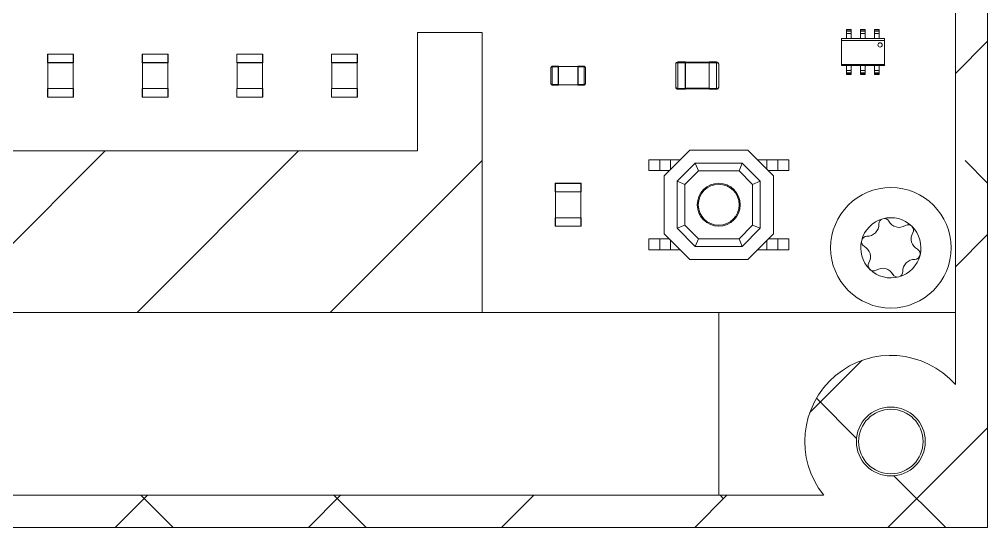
# Model space of a CAD drawing. Header units: millimetres. Extents: x 77 to 206, y 51 to 135.
# Drawn here: x 116.09 to 138.6, y 50.97 to 62.77 of the extents above; entities that cross this region are included whole.
import ezdxf

# ---------------------------------------------------------------- set-up
doc = ezdxf.new("R2010")
doc.units = ezdxf.units.MM

msp = doc.modelspace()

# ---------------------------------------------------------------- hatches: boundary and pattern name
at = {"linetype": 'Continuous', "lineweight": 0}
h = msp.add_hatch(dxfattribs=at)
h.set_pattern_fill('ANSI38', style=0)
edge = h.paths.add_edge_path(flags=0)
edge.add_line((107.849, 95.968), (77.099, 95.968))
edge.add_line((77.099, 95.968), (77.099, 50.968))
edge.add_line((77.099, 50.968), (138.599, 50.968))
edge.add_line((138.599, 50.968), (138.599, 65.877))
edge.add_spline(control_points=[(138.599, 65.877), (138.362, 66.357), (138.112, 66.838), (137.849, 67.319)], knot_values=[0.64695, 0.64695, 0.64695, 0.64695, 0.653933, 0.653933, 0.653933, 0.653933], weights=[1, 1, 1, 1], degree=3, periodic=0)
edge.add_line((137.849, 67.319), (137.849, 54.29))
edge.add_arc((136.349, 52.968), 2, 41.4096, 218.6822)
edge.add_line((134.787, 51.718), (80.91, 51.718))
edge.add_arc((79.349, 52.968), 2, 321.3178, 498.5904)
edge.add_line((77.849, 54.29), (77.849, 92.645))
edge.add_arc((79.349, 93.968), 2, 221.4096, 398.6822)
edge.add_line((80.91, 95.218), (109.041, 95.218))
edge.add_spline(control_points=[(109.041, 95.218), (108.645, 95.47), (108.247, 95.72), (107.849, 95.968)], knot_values=[0.797767, 0.797767, 0.797767, 0.797767, 0.802379, 0.802379, 0.802379, 0.802379], weights=[1, 1, 1, 1], degree=3, periodic=0)
edge = h.paths.add_edge_path(flags=0)
edge.add_arc((79.349, 93.968), 0.8, 0, 360)
edge = h.paths.add_edge_path(flags=0)
edge.add_arc((136.349, 52.968), 0.8, 0, 360)
edge = h.paths.add_edge_path(flags=0)
edge.add_arc((79.349, 52.968), 0.8, 0, 360)
h = msp.add_hatch(dxfattribs=at)
h.set_pattern_fill('ANSI31', style=0)
h.paths.add_polyline_path([(113.849, 62.468), (113.849, 55.968), (126.849, 55.968), (126.849, 62.468), (125.349, 62.468), (125.349, 59.718), (115.349, 59.718), (115.349, 62.468)], flags=0)

# ---------------------------------------------------------------- linework, layer by layer
at = {"color": 7, "linetype": 'Continuous', "lineweight": 15}
for p, q in [((137.849, 67.319), (137.849, 54.29)), ((138.599, 50.968), (138.599, 65.877)), ((125.349, 62.468), (125.349, 59.718)), ((126.849, 62.468), (125.349, 62.468)), ((126.849, 55.968), (126.849, 62.468)), ((135.321, 62.543), (135.426, 62.543)), ((135.321, 62.528), (135.321, 62.543)), ((135.321, 62.528), (135.426, 62.528)), ((135.321, 62.504), (135.321, 62.528)), ((135.426, 62.504), (135.321, 62.504)), ((135.321, 62.449), (135.321, 62.504)), ((135.321, 62.331), (135.321, 62.449)), ((135.321, 62.449), (135.426, 62.449)), ((135.426, 62.528), (135.426, 62.543)), ((135.426, 62.528), (135.426, 62.504)), ((135.426, 62.449), (135.426, 62.504)), ((135.426, 62.331), (135.426, 62.449)), ((135.646, 62.543), (135.751, 62.543)), ((135.646, 62.528), (135.646, 62.543)), ((135.646, 62.528), (135.751, 62.528)), ((135.646, 62.504), (135.646, 62.528)), ((135.751, 62.504), (135.646, 62.504)), ((135.646, 62.449), (135.646, 62.504)), ((135.646, 62.449), (135.751, 62.449)), ((135.646, 62.331), (135.646, 62.449)), ((135.751, 62.528), (135.751, 62.543)), ((135.751, 62.528), (135.751, 62.504)), ((135.751, 62.449), (135.751, 62.504)), ((135.751, 62.331), (135.751, 62.449)), ((135.971, 62.543), (136.076, 62.543)), ((135.971, 62.528), (135.971, 62.543)), ((135.971, 62.528), (136.076, 62.528)), ((135.971, 62.504), (135.971, 62.528)), ((136.076, 62.504), (135.971, 62.504)), ((135.971, 62.449), (135.971, 62.504)), ((135.971, 62.449), (136.076, 62.449)), ((135.971, 62.331), (135.971, 62.449)), ((136.076, 62.528), (136.076, 62.543)), ((136.076, 62.528), (136.076, 62.504)), ((136.076, 62.449), (136.076, 62.504)), ((136.076, 62.331), (136.076, 62.449)), ((135.199, 62.33), (136.199, 62.33)), ((135.199, 62.28), (135.199, 62.33)), ((136.199, 62.28), (135.199, 62.28)), ((135.199, 62.28), (135.199, 61.723)), ((135.321, 62.33), (135.321, 62.331)), ((135.321, 62.331), (135.426, 62.331)), ((135.426, 62.33), (135.426, 62.331)), ((135.646, 62.331), (135.751, 62.331)), ((135.646, 62.33), (135.646, 62.331)), ((135.751, 62.33), (135.751, 62.331)), ((135.971, 62.331), (136.076, 62.331)), ((135.971, 62.33), (135.971, 62.331)), ((136.076, 62.33), (136.076, 62.331)), ((136.199, 62.33), (136.199, 62.28)), ((136.199, 61.723), (136.199, 62.28)), ((116.749, 61.965), (116.751, 61.965)), ((116.749, 61.77), (116.749, 61.965)), ((116.751, 61.965), (116.751, 61.968)), ((116.751, 61.968), (117.346, 61.968)), ((117.346, 61.965), (116.751, 61.965)), ((116.751, 61.965), (116.751, 61.77)), ((117.346, 61.965), (117.346, 61.968)), ((117.346, 61.965), (117.349, 61.965)), ((117.346, 61.77), (117.346, 61.965)), ((117.349, 61.965), (117.349, 61.77)), ((118.949, 61.77), (118.949, 61.965)), ((118.949, 61.965), (118.951, 61.965)), ((118.951, 61.968), (119.546, 61.968)), ((118.951, 61.968), (118.951, 61.965)), ((118.951, 61.965), (118.951, 61.77)), ((119.546, 61.965), (118.951, 61.965)), ((119.546, 61.968), (119.546, 61.965)), ((119.546, 61.77), (119.546, 61.965)), ((119.549, 61.965), (119.546, 61.965)), ((119.549, 61.965), (119.549, 61.77)), ((121.149, 61.965), (121.151, 61.965)), ((121.149, 61.77), (121.149, 61.965)), ((121.151, 61.965), (121.151, 61.968)), ((121.151, 61.968), (121.746, 61.968)), ((121.151, 61.965), (121.151, 61.77)), ((121.746, 61.965), (121.151, 61.965)), ((121.746, 61.965), (121.746, 61.968)), ((121.746, 61.965), (121.749, 61.965)), ((121.746, 61.77), (121.746, 61.965)), ((121.749, 61.965), (121.749, 61.77)), ((123.349, 61.77), (123.349, 61.965)), ((123.349, 61.965), (123.351, 61.965)), ((123.351, 61.965), (123.351, 61.968)), ((123.351, 61.968), (123.946, 61.968)), ((123.351, 61.965), (123.351, 61.77)), ((123.946, 61.965), (123.351, 61.965)), ((123.946, 61.965), (123.946, 61.968)), ((123.946, 61.77), (123.946, 61.965)), ((123.946, 61.965), (123.949, 61.965)), ((123.949, 61.965), (123.949, 61.77)), ((116.749, 61.77), (116.751, 61.77)), ((116.751, 61.77), (117.346, 61.77)), ((116.751, 61.768), (116.751, 61.77)), ((117.346, 61.768), (116.751, 61.768)), ((116.756, 61.168), (116.756, 61.768)), ((117.341, 61.768), (117.341, 61.168)), ((117.346, 61.77), (117.349, 61.77)), ((117.346, 61.768), (117.346, 61.77)), ((118.951, 61.77), (118.949, 61.77)), ((118.951, 61.77), (119.546, 61.77)), ((118.951, 61.77), (118.951, 61.768)), ((119.546, 61.768), (118.951, 61.768)), ((118.956, 61.168), (118.956, 61.768)), ((119.541, 61.768), (119.541, 61.168)), ((119.546, 61.77), (119.549, 61.77)), ((119.546, 61.77), (119.546, 61.768)), ((121.149, 61.77), (121.151, 61.77)), ((121.151, 61.77), (121.746, 61.77)), ((121.151, 61.768), (121.151, 61.77)), ((121.746, 61.768), (121.151, 61.768)), ((121.156, 61.168), (121.156, 61.768)), ((121.741, 61.768), (121.741, 61.168)), ((121.746, 61.77), (121.749, 61.77)), ((121.746, 61.768), (121.746, 61.77)), ((123.349, 61.77), (123.351, 61.77)), ((123.351, 61.77), (123.946, 61.77)), ((123.351, 61.768), (123.351, 61.77)), ((123.946, 61.768), (123.351, 61.768)), ((123.356, 61.168), (123.356, 61.768)), ((123.941, 61.768), (123.941, 61.168)), ((123.946, 61.77), (123.949, 61.77)), ((123.946, 61.768), (123.946, 61.77)), ((128.449, 61.66), (128.479, 61.69)), ((128.479, 61.675), (128.449, 61.66)), ((128.479, 61.675), (128.479, 61.69)), ((128.479, 61.69), (128.619, 61.69)), ((128.619, 61.675), (128.479, 61.675)), ((128.479, 61.675), (128.479, 61.26)), ((128.619, 61.675), (128.619, 61.69)), ((128.619, 61.26), (128.619, 61.675)), ((128.624, 61.675), (128.619, 61.675)), ((128.624, 61.685), (128.624, 61.683)), ((128.624, 61.683), (128.624, 61.682)), ((129.074, 61.683), (128.624, 61.683)), ((128.624, 61.682), (128.624, 61.675)), ((128.624, 61.675), (128.624, 61.26)), ((129.074, 61.683), (129.074, 61.685)), ((129.074, 61.682), (129.074, 61.683)), ((129.074, 61.675), (129.074, 61.682)), ((129.074, 61.26), (129.074, 61.675)), ((129.074, 61.675), (129.079, 61.675)), ((129.079, 61.69), (129.079, 61.675)), ((129.079, 61.69), (129.219, 61.69)), ((129.219, 61.675), (129.079, 61.675)), ((129.079, 61.675), (129.079, 61.26)), ((129.219, 61.69), (129.219, 61.675)), ((129.219, 61.69), (129.249, 61.66)), ((129.249, 61.66), (129.219, 61.675)), ((129.219, 61.26), (129.219, 61.675)), ((131.349, 61.2), (131.349, 61.735)), ((131.399, 61.765), (131.399, 61.785)), ((131.399, 61.785), (131.569, 61.785)), ((131.569, 61.765), (131.399, 61.765)), ((131.399, 61.765), (131.399, 61.17)), ((131.569, 61.765), (131.569, 61.785)), ((131.574, 61.765), (131.569, 61.765)), ((131.569, 61.17), (131.569, 61.765)), ((131.574, 61.78), (131.574, 61.765)), ((131.574, 61.778), (132.124, 61.778)), ((131.574, 61.765), (131.574, 61.17)), ((132.124, 61.763), (131.574, 61.763)), ((132.124, 61.765), (132.124, 61.78)), ((132.124, 61.765), (132.129, 61.765)), ((132.124, 61.17), (132.124, 61.765)), ((132.129, 61.785), (132.129, 61.765)), ((132.129, 61.785), (132.299, 61.785)), ((132.129, 61.765), (132.129, 61.17)), ((132.299, 61.765), (132.129, 61.765)), ((132.299, 61.785), (132.299, 61.765)), ((132.299, 61.17), (132.299, 61.765)), ((132.349, 61.735), (132.349, 61.2)), ((135.199, 61.723), (136.199, 61.723)), ((135.199, 61.705), (135.199, 61.723)), ((136.199, 61.705), (135.199, 61.705)), ((135.321, 61.705), (135.321, 61.704)), ((135.321, 61.704), (135.426, 61.704)), ((135.321, 61.704), (135.321, 61.587)), ((135.426, 61.705), (135.426, 61.704)), ((135.426, 61.704), (135.426, 61.587)), ((135.646, 61.705), (135.646, 61.704)), ((135.646, 61.704), (135.751, 61.704)), ((135.646, 61.704), (135.646, 61.587)), ((135.751, 61.705), (135.751, 61.704)), ((135.751, 61.704), (135.751, 61.587)), ((135.971, 61.705), (135.971, 61.704)), ((135.971, 61.704), (136.076, 61.704)), ((135.971, 61.704), (135.971, 61.587)), ((136.076, 61.705), (136.076, 61.704)), ((136.076, 61.704), (136.076, 61.587)), ((136.199, 61.723), (136.199, 61.705)), ((128.449, 61.275), (128.449, 61.66)), ((129.249, 61.66), (129.249, 61.275)), ((135.321, 61.587), (135.426, 61.587)), ((135.321, 61.587), (135.321, 61.531)), ((135.321, 61.531), (135.426, 61.531)), ((135.321, 61.507), (135.321, 61.531)), ((135.426, 61.507), (135.321, 61.507)), ((135.321, 61.507), (135.321, 61.493)), ((135.321, 61.493), (135.426, 61.493)), ((135.426, 61.587), (135.426, 61.531)), ((135.426, 61.531), (135.426, 61.507)), ((135.426, 61.507), (135.426, 61.493)), ((135.646, 61.587), (135.751, 61.587)), ((135.646, 61.587), (135.646, 61.531)), ((135.751, 61.531), (135.646, 61.531)), ((135.646, 61.531), (135.646, 61.507)), ((135.646, 61.507), (135.751, 61.507)), ((135.646, 61.507), (135.646, 61.493)), ((135.646, 61.493), (135.751, 61.493)), ((135.751, 61.587), (135.751, 61.531)), ((135.751, 61.507), (135.751, 61.531)), ((135.751, 61.507), (135.751, 61.493)), ((135.971, 61.587), (136.076, 61.587)), ((135.971, 61.587), (135.971, 61.531)), ((136.076, 61.531), (135.971, 61.531)), ((135.971, 61.531), (135.971, 61.507)), ((135.971, 61.507), (136.076, 61.507)), ((135.971, 61.507), (135.971, 61.493)), ((135.971, 61.493), (136.076, 61.493)), ((136.076, 61.587), (136.076, 61.531)), ((136.076, 61.507), (136.076, 61.531)), ((136.076, 61.507), (136.076, 61.493)), ((128.449, 61.275), (128.479, 61.26)), ((128.479, 61.245), (128.449, 61.275)), ((128.479, 61.26), (128.619, 61.26)), ((128.479, 61.245), (128.479, 61.26)), ((128.619, 61.245), (128.479, 61.245)), ((128.619, 61.245), (128.619, 61.26)), ((128.624, 61.26), (128.619, 61.26)), ((128.624, 61.26), (128.624, 61.253)), ((128.624, 61.253), (128.624, 61.253)), ((128.624, 61.253), (128.624, 61.25)), ((129.074, 61.253), (128.624, 61.253)), ((129.074, 61.253), (129.074, 61.26)), ((129.074, 61.26), (129.079, 61.26)), ((129.074, 61.25), (129.074, 61.253)), ((129.074, 61.253), (129.074, 61.253)), ((129.079, 61.26), (129.079, 61.245)), ((129.079, 61.26), (129.219, 61.26)), ((129.219, 61.245), (129.079, 61.245)), ((129.219, 61.26), (129.249, 61.275)), ((129.249, 61.275), (129.219, 61.245)), ((129.219, 61.26), (129.219, 61.245)), ((116.751, 61.165), (116.749, 61.165)), ((116.749, 60.97), (116.749, 61.165)), ((116.751, 61.165), (116.751, 61.168)), ((116.751, 61.168), (117.346, 61.168)), ((116.751, 61.165), (116.751, 60.97)), ((117.346, 61.165), (116.751, 61.165)), ((117.346, 61.165), (117.346, 61.168)), ((117.346, 60.97), (117.346, 61.165)), ((117.346, 61.165), (117.349, 61.165)), ((117.349, 61.165), (117.349, 60.97)), ((118.949, 60.97), (118.949, 61.165)), ((118.951, 61.165), (118.949, 61.165)), ((118.951, 61.168), (119.546, 61.168)), ((118.951, 61.168), (118.951, 61.165)), ((118.951, 61.165), (118.951, 60.97)), ((119.546, 61.165), (118.951, 61.165)), ((119.546, 61.168), (119.546, 61.165)), ((119.546, 60.97), (119.546, 61.165)), ((119.549, 61.165), (119.546, 61.165)), ((119.549, 61.165), (119.549, 60.97)), ((121.149, 60.97), (121.149, 61.165)), ((121.151, 61.165), (121.149, 61.165)), ((121.151, 61.165), (121.151, 61.168)), ((121.151, 61.168), (121.746, 61.168)), ((121.151, 61.165), (121.151, 60.97)), ((121.746, 61.165), (121.151, 61.165)), ((121.746, 61.165), (121.746, 61.168)), ((121.746, 61.165), (121.749, 61.165)), ((121.746, 60.97), (121.746, 61.165)), ((121.749, 61.165), (121.749, 60.97)), ((123.349, 60.97), (123.349, 61.165)), ((123.351, 61.165), (123.349, 61.165)), ((123.351, 61.165), (123.351, 61.168)), ((123.351, 61.168), (123.946, 61.168)), ((123.351, 61.165), (123.351, 60.97)), ((123.946, 61.165), (123.351, 61.165)), ((123.946, 61.165), (123.946, 61.168)), ((123.946, 61.165), (123.949, 61.165)), ((123.946, 60.97), (123.946, 61.165)), ((123.949, 61.165), (123.949, 60.97)), ((131.399, 61.17), (131.569, 61.17)), ((131.399, 61.15), (131.399, 61.17)), ((131.569, 61.15), (131.399, 61.15)), ((131.569, 61.15), (131.569, 61.17)), ((131.574, 61.17), (131.569, 61.17)), ((131.574, 61.173), (132.124, 61.173)), ((131.574, 61.17), (131.574, 61.155)), ((132.124, 61.158), (131.574, 61.158)), ((132.124, 61.17), (132.129, 61.17)), ((132.124, 61.155), (132.124, 61.17)), ((132.129, 61.17), (132.129, 61.15)), ((132.129, 61.17), (132.299, 61.17)), ((132.299, 61.15), (132.129, 61.15)), ((132.299, 61.17), (132.299, 61.15)), ((116.749, 60.97), (116.751, 60.97)), ((116.751, 60.97), (117.346, 60.97)), ((116.751, 60.968), (116.751, 60.97)), ((117.346, 60.968), (116.751, 60.968)), ((117.346, 60.968), (117.346, 60.97)), ((117.349, 60.97), (117.346, 60.97)), ((118.951, 60.97), (118.949, 60.97)), ((118.951, 60.97), (119.546, 60.97)), ((118.951, 60.97), (118.951, 60.968)), ((119.546, 60.968), (118.951, 60.968)), ((119.546, 60.97), (119.546, 60.968)), ((119.549, 60.97), (119.546, 60.97)), ((121.149, 60.97), (121.151, 60.97)), ((121.151, 60.968), (121.151, 60.97)), ((121.151, 60.97), (121.746, 60.97)), ((121.746, 60.968), (121.151, 60.968)), ((121.746, 60.968), (121.746, 60.97)), ((121.749, 60.97), (121.746, 60.97)), ((123.349, 60.97), (123.351, 60.97)), ((123.351, 60.968), (123.351, 60.97)), ((123.351, 60.97), (123.946, 60.97)), ((123.946, 60.968), (123.351, 60.968)), ((123.946, 60.968), (123.946, 60.97)), ((123.949, 60.97), (123.946, 60.97)), ((125.349, 59.718), (115.349, 59.718)), ((131.676, 59.738), (131.079, 59.141)), ((133.022, 59.738), (131.676, 59.738)), ((133.619, 59.141), (133.022, 59.738)), ((130.724, 59.261), (130.724, 59.515)), ((130.724, 59.515), (130.978, 59.515)), ((130.978, 59.261), (130.978, 59.515)), ((131.231, 59.293), (131.231, 59.515)), ((131.453, 59.515), (131.231, 59.515)), ((131.802, 59.433), (131.384, 59.014)), ((131.876, 59.255), (131.802, 59.433)), ((132.896, 59.433), (131.802, 59.433)), ((132.822, 59.255), (132.896, 59.433)), ((133.314, 59.014), (132.896, 59.433)), ((133.244, 59.515), (133.466, 59.515)), ((133.466, 59.293), (133.466, 59.515)), ((133.72, 59.261), (133.72, 59.515)), ((133.974, 59.515), (133.72, 59.515)), ((133.974, 59.261), (133.974, 59.515)), ((130.724, 59.261), (130.978, 59.261)), ((131.876, 59.255), (131.561, 58.941)), ((132.822, 59.255), (131.876, 59.255)), ((133.136, 58.941), (132.822, 59.255)), ((133.974, 59.261), (133.72, 59.261)), ((128.551, 58.965), (128.551, 58.968)), ((128.551, 58.968), (129.146, 58.968)), ((129.146, 58.965), (129.146, 58.968)), ((131.079, 59.141), (131.079, 57.794)), ((131.384, 59.014), (131.561, 58.941)), ((131.384, 59.014), (131.384, 57.921)), ((133.136, 58.941), (133.314, 59.014)), ((133.314, 57.921), (133.314, 59.014)), ((133.619, 57.794), (133.619, 59.141)), ((128.549, 58.77), (128.549, 58.965)), ((128.549, 58.965), (128.551, 58.965)), ((128.549, 58.77), (128.551, 58.77)), ((128.551, 58.965), (128.551, 58.77)), ((129.146, 58.965), (128.551, 58.965)), ((128.551, 58.77), (129.146, 58.77)), ((128.551, 58.768), (128.551, 58.77)), ((129.146, 58.768), (128.551, 58.768)), ((128.556, 58.168), (128.556, 58.768)), ((129.141, 58.768), (129.141, 58.168)), ((129.146, 58.965), (129.149, 58.965)), ((129.146, 58.77), (129.146, 58.965)), ((129.146, 58.77), (129.149, 58.77)), ((129.146, 58.768), (129.146, 58.77)), ((129.149, 58.965), (129.149, 58.77)), ((131.561, 58.941), (131.561, 57.994)), ((133.136, 57.994), (133.136, 58.941)), ((128.551, 58.165), (128.549, 58.165)), ((128.549, 57.97), (128.549, 58.165)), ((128.551, 58.165), (128.551, 58.168)), ((128.551, 58.168), (129.146, 58.168)), ((128.551, 58.165), (128.551, 57.97)), ((129.146, 58.165), (128.551, 58.165)), ((129.146, 58.165), (129.146, 58.168)), ((129.146, 57.97), (129.146, 58.165)), ((129.146, 58.165), (129.149, 58.165)), ((129.149, 58.165), (129.149, 57.97)), ((128.549, 57.97), (128.551, 57.97)), ((128.551, 57.97), (129.146, 57.97)), ((128.551, 57.968), (128.551, 57.97)), ((129.146, 57.968), (128.551, 57.968)), ((129.149, 57.97), (129.146, 57.97)), ((129.146, 57.968), (129.146, 57.97)), ((131.384, 57.921), (131.561, 57.994)), ((131.384, 57.921), (131.802, 57.502)), ((131.561, 57.994), (131.876, 57.68)), ((132.822, 57.68), (133.136, 57.994)), ((132.896, 57.502), (133.314, 57.921)), ((133.136, 57.994), (133.314, 57.921)), ((130.724, 57.674), (130.724, 57.42)), ((130.724, 57.674), (130.978, 57.674)), ((130.978, 57.674), (130.978, 57.42)), ((131.079, 57.794), (131.676, 57.198)), ((131.231, 57.642), (131.231, 57.42)), ((131.802, 57.502), (131.876, 57.68)), ((131.876, 57.68), (132.822, 57.68)), ((132.896, 57.502), (132.822, 57.68)), ((133.022, 57.198), (133.619, 57.794)), ((133.466, 57.642), (133.466, 57.42)), ((133.72, 57.674), (133.72, 57.42)), ((133.974, 57.674), (133.72, 57.674)), ((133.974, 57.674), (133.974, 57.42)), ((130.724, 57.42), (130.978, 57.42)), ((131.453, 57.42), (131.231, 57.42)), ((131.802, 57.502), (132.896, 57.502)), ((133.244, 57.42), (133.466, 57.42)), ((133.974, 57.42), (133.72, 57.42)), ((131.676, 57.198), (133.022, 57.198)), ((113.849, 55.968), (126.849, 55.968)), ((126.849, 55.968), (137.849, 55.968)), ((132.349, 55.968), (132.349, 51.718)), ((134.787, 51.718), (80.91, 51.718)), ((77.099, 50.968), (138.599, 50.968))]:
    msp.add_line(p, q, dxfattribs=at)
for centre, radius in [((136.099, 62.18), 0.05), ((132.349, 58.468), 0.5), ((132.349, 58.468), 0.475), ((136.349, 57.468), 1.4), ((136.349, 52.968), 0.8), ((136.349, 52.968), 0.75)]:
    msp.add_circle(centre, radius, dxfattribs=at)
for centre, radius, start, end in [((116.751, 61.965), 0.0025, 90, 180), ((117.346, 61.965), 0.0025, 0, 90), ((118.951, 61.965), 0.0025, 90, 180), ((119.546, 61.965), 0.0025, 0, 90), ((121.151, 61.965), 0.0025, 90, 180), ((121.746, 61.965), 0.0025, 0, 90), ((123.351, 61.965), 0.0025, 90, 180), ((123.946, 61.965), 0.0025, 0, 90), ((116.751, 61.77), 0.0025, 180, 270), ((117.346, 61.77), 0.0025, 270, 0), ((118.951, 61.77), 0.0025, 180, 270), ((119.546, 61.77), 0.0025, 270, 0), ((121.151, 61.77), 0.0025, 180, 270), ((121.746, 61.77), 0.0025, 270, 0), ((123.351, 61.77), 0.0025, 180, 270), ((123.946, 61.77), 0.0025, 270, 0), ((128.619, 61.685), 0.005, 0, 90), ((129.079, 61.685), 0.005, 90, 180), ((131.399, 61.735), 0.05, 90, 180), ((131.569, 61.78), 0.005, 0, 90), ((132.129, 61.78), 0.005, 90, 180), ((132.299, 61.735), 0.05, 0, 90), ((128.619, 61.25), 0.005, 270, 0), ((129.079, 61.25), 0.005, 180, 270), ((116.751, 61.165), 0.0025, 90, 180), ((117.346, 61.165), 0.0025, 0, 90), ((118.951, 61.165), 0.0025, 90, 180), ((119.546, 61.165), 0.0025, 0, 90), ((121.151, 61.165), 0.0025, 90, 180), ((121.746, 61.165), 0.0025, 0, 90), ((123.351, 61.165), 0.0025, 90, 180), ((123.946, 61.165), 0.0025, 0, 90), ((131.399, 61.2), 0.05, 180, 270), ((131.569, 61.155), 0.005, 270, 0), ((132.129, 61.155), 0.005, 180, 270), ((132.299, 61.2), 0.05, 270, 0), ((116.751, 60.97), 0.0025, 180, 270), ((117.346, 60.97), 0.0025, 270, 0), ((118.951, 60.97), 0.0025, 180, 270), ((119.546, 60.97), 0.0025, 270, 0), ((121.151, 60.97), 0.0025, 180, 270), ((121.746, 60.97), 0.0025, 270, 0), ((123.351, 60.97), 0.0025, 180, 270), ((123.946, 60.97), 0.0025, 270, 0), ((128.551, 58.965), 0.0025, 90, 180), ((129.146, 58.965), 0.0025, 0, 90), ((128.551, 58.77), 0.0025, 180, 270), ((129.146, 58.77), 0.0025, 270, 0), ((128.551, 58.165), 0.0025, 90, 180), ((129.146, 58.165), 0.0025, 0, 90), ((136.349, 57.468), 0.7, 105.5762, 165.5762), ((136.194, 58.023), 0.124, 105.5762, 182.0772), ((136.349, 57.468), 0.7, 45.5762, 105.5762), ((136.194, 58.023), 0.124, 29.0753, 105.5762), ((136.541, 58.216), 0.273, 209.0753, 302.0772), ((128.551, 57.97), 0.0025, 180, 270), ((129.146, 57.97), 0.0025, 270, 0), ((135.797, 58.008), 0.273, 269.0753, 2.0772), ((136.752, 57.879), 0.124, 45.5762, 122.0772), ((136.349, 57.468), 0.7, 345.5762, 45.5762), ((136.752, 57.879), 0.124, 329.0753, 45.5762), ((136.349, 57.468), 0.7, 165.5762, 225.5762), ((135.791, 57.611), 0.124, 165.5762, 242.0772), ((135.791, 57.611), 0.124, 89.0753, 165.5762), ((137.093, 57.675), 0.273, 149.0753, 242.0772), ((135.605, 57.26), 0.273, 329.0753, 62.0772), ((136.907, 57.324), 0.124, 345.5762, 62.0772), ((136.349, 57.468), 0.7, 285.5762, 345.5762), ((136.9, 56.927), 0.273, 89.0753, 182.0772), ((136.907, 57.324), 0.124, 269.0753, 345.5762), ((135.945, 57.056), 0.124, 149.0753, 225.5762), ((136.349, 57.468), 0.7, 225.5762, 285.5762), ((135.945, 57.056), 0.124, 225.5762, 302.0772), ((136.156, 56.719), 0.273, 29.0753, 122.0772), ((136.503, 56.912), 0.124, 209.0753, 285.5762), ((136.503, 56.912), 0.124, 285.5762, 2.0772), ((136.349, 52.968), 2, 41.4096, 218.6822)]:
    msp.add_arc(centre, radius, start, end, dxfattribs=at)
for centre, start_param, end_param in [((131.399, 61.735), 1.570796, 3.141593), ((132.299, 61.735), 0, 1.570796), ((131.399, 61.2), 3.141593, 4.712389), ((132.299, 61.2), 4.712389, 6.283185)]:
    msp.add_ellipse(centre, major_axis=(0.05, 0), ratio=0.6, start_param=start_param, end_param=end_param, dxfattribs=at)
for points, knots in [([(131.231, 59.515), (131.21, 59.515), (131.17, 59.515), (131.118, 59.515), (131.086, 59.515), (131.07, 59.515), (131.056, 59.515), (131.04, 59.515), (131.013, 59.515), (130.991, 59.515), (130.978, 59.515)], [0, 0, 0, 0, 0.217686, 0.41236, 0.55677, 0.661059, 0.720126, 0.776499, 0.862874, 1, 1, 1, 1]), ([(133.466, 59.515), (133.487, 59.515), (133.527, 59.515), (133.58, 59.515), (133.611, 59.515), (133.627, 59.515), (133.642, 59.515), (133.658, 59.515), (133.685, 59.515), (133.706, 59.515), (133.72, 59.515)], [0, 0, 0, 0, 0.217686, 0.41236, 0.55677, 0.661059, 0.720126, 0.776499, 0.862874, 1, 1, 1, 1]), ([(131.199, 59.261), (131.174, 59.261), (131.131, 59.261), (131.087, 59.261), (131.069, 59.261), (131.053, 59.261), (131.037, 59.261), (131.011, 59.261), (130.99, 59.261), (130.978, 59.261)], [0, 0, 0, 0, 0.29034, 0.499607, 0.639365, 0.698478, 0.759053, 0.855729, 1, 1, 1, 1]), ([(133.498, 59.261), (133.523, 59.261), (133.567, 59.261), (133.611, 59.261), (133.629, 59.261), (133.644, 59.261), (133.661, 59.261), (133.686, 59.261), (133.707, 59.261), (133.72, 59.261)], [0, 0, 0, 0, 0.29034, 0.499607, 0.639365, 0.698478, 0.759053, 0.855729, 1, 1, 1, 1]), ([(131.199, 57.674), (131.174, 57.674), (131.131, 57.674), (131.087, 57.674), (131.069, 57.674), (131.053, 57.674), (131.037, 57.674), (131.011, 57.674), (130.99, 57.674), (130.978, 57.674)], [0, 0, 0, 0, 0.29034, 0.499607, 0.639365, 0.698478, 0.759053, 0.855729, 1, 1, 1, 1]), ([(133.498, 57.674), (133.523, 57.674), (133.567, 57.674), (133.611, 57.674), (133.629, 57.674), (133.644, 57.674), (133.661, 57.674), (133.686, 57.674), (133.707, 57.674), (133.72, 57.674)], [0, 0, 0, 0, 0.29034, 0.499607, 0.639365, 0.698478, 0.759053, 0.855729, 1, 1, 1, 1]), ([(131.231, 57.42), (131.21, 57.42), (131.17, 57.42), (131.118, 57.42), (131.086, 57.42), (131.07, 57.42), (131.056, 57.42), (131.04, 57.42), (131.013, 57.42), (130.991, 57.42), (130.978, 57.42)], [0, 0, 0, 0, 0.217686, 0.41236, 0.55677, 0.661059, 0.720126, 0.776499, 0.862874, 1, 1, 1, 1]), ([(133.466, 57.42), (133.487, 57.42), (133.527, 57.42), (133.58, 57.42), (133.611, 57.42), (133.627, 57.42), (133.642, 57.42), (133.658, 57.42), (133.685, 57.42), (133.706, 57.42), (133.72, 57.42)], [0, 0, 0, 0, 0.217686, 0.41236, 0.55677, 0.661059, 0.720126, 0.776499, 0.862874, 1, 1, 1, 1])]:
    msp.add_open_spline(points, degree=3, knots=knots, dxfattribs=at)

doc.saveas('drawing.dxf')
